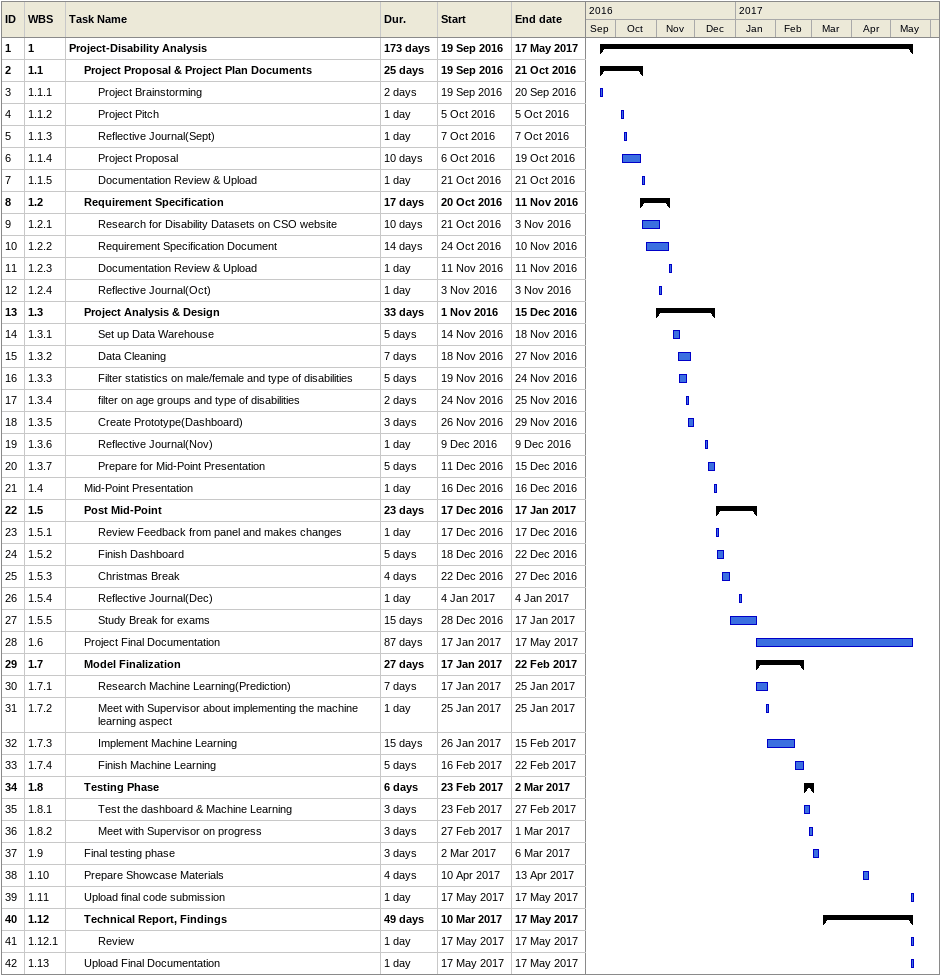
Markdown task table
| ID | WBS | Task | Duration | Start | Finish |
|---|---|---|---|---|---|
| 1 | 1 | **Project-Disability Analysis** | 173d | 2016-09-19 | 2017-05-17 |
| 2 | 1.1 | **Project Proposal & Project Plan Documents** | 25d | 2016-09-19 | 2016-10-21 |
| 3 | 1.1.1 | Project Brainstorming | 2d | 2016-09-19 | 2016-09-20 |
| 4 | 1.1.2 | Project Pitch | 1d | 2016-10-05 | 2016-10-05 |
| 5 | 1.1.3 | Reflective Journal(Sept) | 1d | 2016-10-07 | 2016-10-07 |
| 6 | 1.1.4 | Project Proposal | 10d | 2016-10-06 | 2016-10-19 |
| 7 | 1.1.5 | Documentation Review & Upload | 1d | 2016-10-21 | 2016-10-21 |
| 8 | 1.2 | **Requirement Specification** | 17d | 2016-10-20 | 2016-11-11 |
| 9 | 1.2.1 | Research for Disability Datasets on CSO website | 10d | 2016-10-21 | 2016-11-03 |
| 10 | 1.2.2 | Requirement Specification Document | 14d | 2016-10-24 | 2016-11-10 |
| 11 | 1.2.3 | Documentation Review & Upload | 1d | 2016-11-11 | 2016-11-11 |
| 12 | 1.2.4 | Reflective Journal(Oct) | 1d | 2016-11-03 | 2016-11-03 |
| 13 | 1.3 | **Project Analysis & Design** | 33d | 2016-11-01 | 2016-12-15 |
| 14 | 1.3.1 | Set up Data Warehouse | 5d | 2016-11-14 | 2016-11-18 |
| 15 | 1.3.2 | Data Cleaning | 7d | 2016-11-18 | 2016-11-27 |
| 16 | 1.3.3 | Filter statistics on male/female and type of disabilities | 5d | 2016-11-19 | 2016-11-24 |
| 17 | 1.3.4 | filter on age groups and type of disabilities | 2d | 2016-11-24 | 2016-11-25 |
| 18 | 1.3.5 | Create Prototype(Dashboard) | 3d | 2016-11-26 | 2016-11-29 |
| 19 | 1.3.6 | Reflective Journal(Nov) | 1d | 2016-12-09 | 2016-12-09 |
| 20 | 1.3.7 | Prepare for Mid-Point Presentation | 5d | 2016-12-11 | 2016-12-15 |
| 21 | 1.4 | Mid-Point Presentation | 1d | 2016-12-16 | 2016-12-16 |
| 22 | 1.5 | **Post Mid-Point** | 23d | 2016-12-17 | 2017-01-17 |
| 23 | 1.5.1 | Review Feedback from panel and makes changes | 1d | 2016-12-17 | 2016-12-17 |
| 24 | 1.5.2 | Finish Dashboard | 5d | 2016-12-18 | 2016-12-22 |
| 25 | 1.5.3 | Christmas Break | 4d | 2016-12-22 | 2016-12-27 |
| 26 | 1.5.4 | Reflective Journal(Dec) | 1d | 2017-01-04 | 2017-01-04 |
| 27 | 1.5.5 | Study Break for exams | 15d | 2016-12-28 | 2017-01-17 |
| 28 | 1.6 | Project Final Documentation | 87d | 2017-01-17 | 2017-05-17 |
| 29 | 1.7 | **Model Finalization** | 27d | 2017-01-17 | 2017-02-22 |
| 30 | 1.7.1 | Research Machine Learning(Prediction) | 7d | 2017-01-17 | 2017-01-25 |
| 31 | 1.7.2 | Meet with Supervisor about implementing the machine learning aspect | 1d | 2017-01-25 | 2017-01-25 |
| 32 | 1.7.3 | Implement Machine Learning | 15d | 2017-01-26 | 2017-02-15 |
| 33 | 1.7.4 | Finish Machine Learning | 5d | 2017-02-16 | 2017-02-22 |
| 34 | 1.8 | **Testing Phase** | 6d | 2017-02-23 | 2017-03-02 |
| 35 | 1.8.1 | Test the dashboard & Machine Learning | 3d | 2017-02-23 | 2017-02-27 |
| 36 | 1.8.2 | Meet with Supervisor on progress | 3d | 2017-02-27 | 2017-03-01 |
| 37 | 1.9 | Final testing phase | 3d | 2017-03-02 | 2017-03-06 |
| 38 | 1.10 | Prepare Showcase Materials | 4d | 2017-04-10 | 2017-04-13 |
| 39 | 1.11 | Upload final code submission | 1d | 2017-05-17 | 2017-05-17 |
| 40 | 1.12 | **Technical Report, Findings** | 49d | 2017-03-10 | 2017-05-17 |
| 41 | 1.12.1 | Review | 1d | 2017-05-17 | 2017-05-17 |
| 42 | 1.13 | Upload Final Documentation | 1d | 2017-05-17 | 2017-05-17 |
